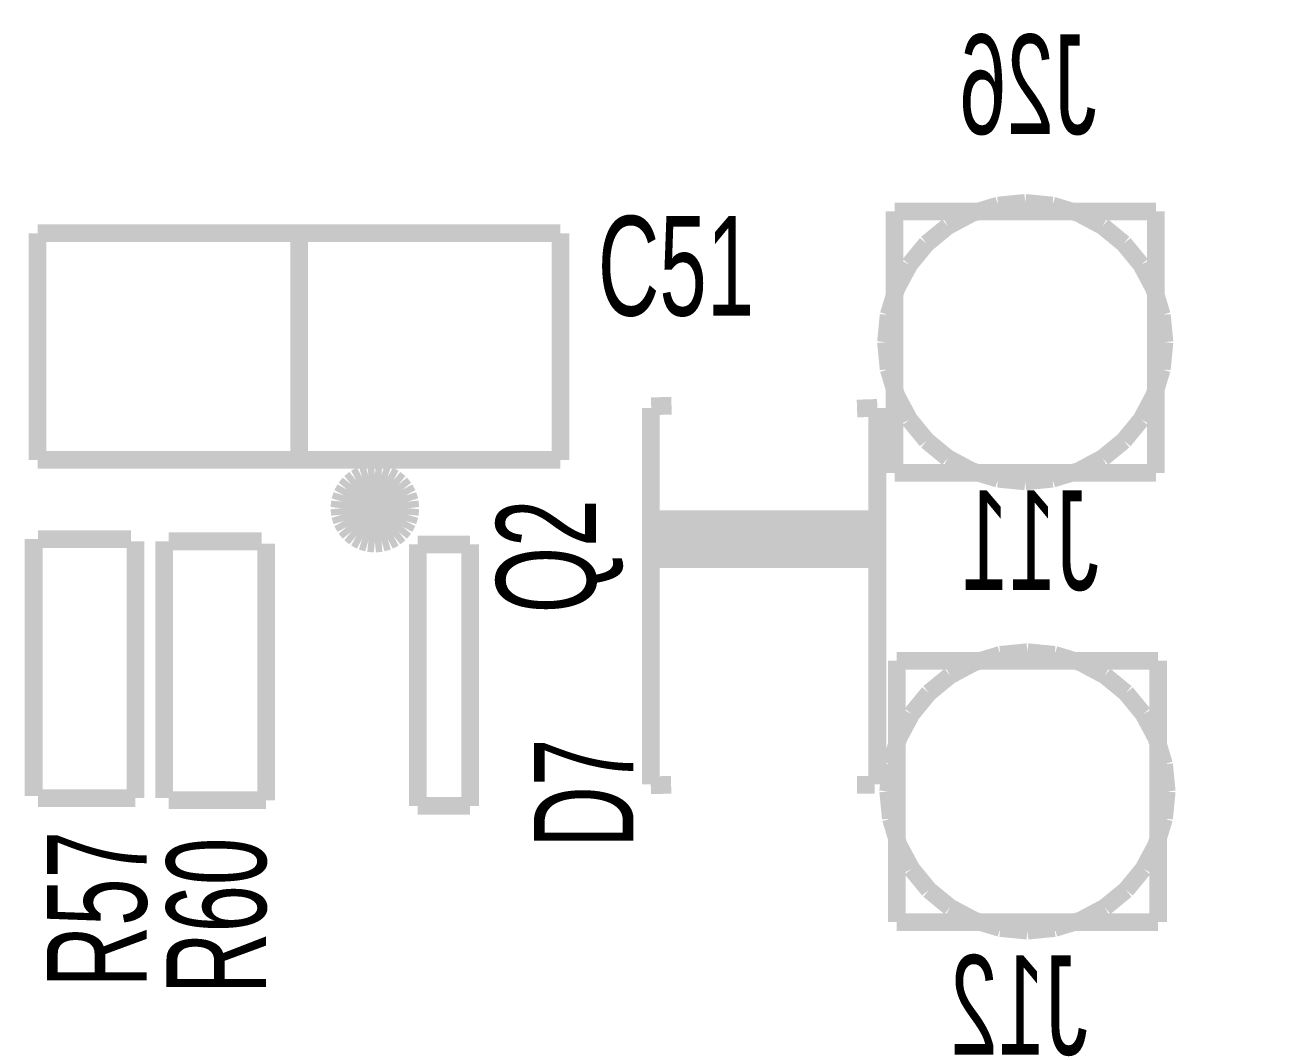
# Model space of a CAD drawing. Extents: x 0 to 105, y 0 to 80.
# Drawn here: x 90.75 to 105, y 37.77 to 49.36 of the extents above; entities that cross this region are included whole.
import ezdxf
from ezdxf.enums import TextEntityAlignment as Align

# ---------------------------------------------------------------- set-up
doc = ezdxf.new("R2010")
doc.units = 0
for name, color, linetype in [('BOARD_OUTLINE', 2, 'CONTINUOUS'), ('SILKSCREEN_BOTTOM', 6, 'CONTINUOUS'), ('SILKSCREEN_TOP', 4, 'CONTINUOUS')]:
    doc.layers.add(name, color=color, linetype=linetype)

msp = doc.modelspace()

# ---------------------------------------------------------------- linework, layer by layer
at = {"layer": 'BOARD_OUTLINE', "color": 2, "const_width": 0.000001}
msp.add_lwpolyline([(105, 0), (105, 80)], dxfattribs=at)
at = {"layer": 'SILKSCREEN_BOTTOM', "color": 6}
for points, const_width in [([(100.735, 47.22), (103.735, 47.22)], 0.2032), ([(100.735, 44.22), (100.735, 47.22)], 0.2032), ([(101.622707, 47.198207), (101.346088, 47.050351)], 0.2), ([(101.922856, 47.289256), (101.622707, 47.198207)], 0.2), ([(102.235, 47.32), (101.922856, 47.289256)], 0.2), ([(102.547144, 47.289256), (102.235, 47.32)], 0.2), ([(102.847293, 47.198207), (102.547144, 47.289256)], 0.2), ([(103.123912, 47.050351), (102.847293, 47.198207)], 0.2), ([(103.735, 47.22), (103.735, 44.22)], 0.2032), ([(101.346088, 47.050351), (101.103629, 46.851371)], 0.2), ([(103.366371, 46.851371), (103.123912, 47.050351)], 0.2), ([(101.103629, 46.851371), (100.904649, 46.608912)], 0.2), ([(103.565351, 46.608912), (103.366371, 46.851371)], 0.2), ([(100.904649, 46.608912), (100.756793, 46.332293)], 0.2), ([(103.713207, 46.332293), (103.565351, 46.608912)], 0.2), ([(100.756793, 46.332293), (100.665744, 46.032144)], 0.2), ([(103.804256, 46.032144), (103.713207, 46.332293)], 0.2), ([(100.665744, 46.032144), (100.635, 45.72)], 0.2), ([(103.835, 45.72), (103.804256, 46.032144)], 0.2), ([(100.635, 45.72), (100.665744, 45.407856)], 0.2), ([(103.804256, 45.407856), (103.835, 45.72)], 0.2), ([(100.665744, 45.407856), (100.756793, 45.107707)], 0.2), ([(103.713207, 45.107707), (103.804256, 45.407856)], 0.2), ([(100.756793, 45.107707), (100.904649, 44.831088)], 0.2), ([(103.565351, 44.831088), (103.713207, 45.107707)], 0.2), ([(100.904649, 44.831088), (101.103629, 44.588629)], 0.2), ([(103.366371, 44.588629), (103.565351, 44.831088)], 0.2), ([(101.103629, 44.588629), (101.346088, 44.389649)], 0.2), ([(103.123912, 44.389649), (103.366371, 44.588629)], 0.2), ([(101.346088, 44.389649), (101.622707, 44.241793)], 0.2), ([(102.847293, 44.241793), (103.123912, 44.389649)], 0.2), ([(103.735, 44.22), (100.735, 44.22)], 0.2032), ([(101.622707, 44.241793), (101.922856, 44.150744)], 0.2), ([(102.547144, 44.150744), (102.847293, 44.241793)], 0.2), ([(101.922856, 44.150744), (102.235, 44.12)], 0.2), ([(102.235, 44.12), (102.547144, 44.150744)], 0.2), ([(101.948256, 42.133056), (101.648107, 42.042007)], 0.2), ([(102.2604, 42.1638), (101.948256, 42.133056)], 0.2), ([(102.572544, 42.133056), (102.2604, 42.1638)], 0.2), ([(102.872693, 42.042007), (102.572544, 42.133056)], 0.2), ([(100.7604, 39.0638), (100.7604, 42.0638)], 0.2032), ([(100.7604, 42.0638), (103.7604, 42.0638)], 0.2032), ([(101.648107, 42.042007), (101.371488, 41.894151)], 0.2), ([(103.149312, 41.894151), (102.872693, 42.042007)], 0.2), ([(103.7604, 42.0638), (103.7604, 39.0638)], 0.2032), ([(101.371488, 41.894151), (101.129029, 41.695171)], 0.2), ([(103.391771, 41.695171), (103.149312, 41.894151)], 0.2), ([(101.129029, 41.695171), (100.930049, 41.452712)], 0.2), ([(103.590751, 41.452712), (103.391771, 41.695171)], 0.2), ([(100.930049, 41.452712), (100.782193, 41.176093)], 0.2), ([(103.738607, 41.176093), (103.590751, 41.452712)], 0.2), ([(100.782193, 41.176093), (100.691144, 40.875944)], 0.2), ([(103.829656, 40.875944), (103.738607, 41.176093)], 0.2), ([(100.691144, 40.875944), (100.6604, 40.5638)], 0.2), ([(103.8604, 40.5638), (103.829656, 40.875944)], 0.2), ([(100.6604, 40.5638), (100.691144, 40.251656)], 0.2), ([(103.829656, 40.251656), (103.8604, 40.5638)], 0.2), ([(100.691144, 40.251656), (100.782193, 39.951507)], 0.2), ([(103.738607, 39.951507), (103.829656, 40.251656)], 0.2), ([(100.782193, 39.951507), (100.930049, 39.674888)], 0.2), ([(103.590751, 39.674888), (103.738607, 39.951507)], 0.2), ([(100.930049, 39.674888), (101.129029, 39.432429)], 0.2), ([(103.391771, 39.432429), (103.590751, 39.674888)], 0.2), ([(101.129029, 39.432429), (101.371488, 39.233449)], 0.2), ([(103.149312, 39.233449), (103.391771, 39.432429)], 0.2), ([(101.371488, 39.233449), (101.648107, 39.085593)], 0.2), ([(102.872693, 39.085593), (103.149312, 39.233449)], 0.2), ([(101.648107, 39.085593), (101.948256, 38.994544)], 0.2), ([(102.572544, 38.994544), (102.872693, 39.085593)], 0.2), ([(103.7604, 39.0638), (100.7604, 39.0638)], 0.2032), ([(101.948256, 38.994544), (102.2604, 38.9638)], 0.2), ([(102.2604, 38.9638), (102.572544, 38.994544)], 0.2)]:
    msp.add_lwpolyline(points, dxfattribs=dict(at, const_width=const_width))
at = {"layer": 'SILKSCREEN_TOP', "color": 4}
for points, const_width in [([(96.9012, 46.9692), (90.9012, 46.9692)], 0.2032), ([(90.9012, 46.9692), (90.9012, 44.3692)], 0.2032), ([(96.9012, 44.3692), (96.9012, 46.9692)], 0.2032), ([(93.9038, 46.8884), (93.9038, 44.3738)], 0.2032), ([(97.9378, 44.9656), (97.9378, 40.6456)], 0.2032), ([(98.1756, 44.991), (97.9424, 44.9834)], 0.2032), ([(100.5378, 44.9656), (100.3046, 44.958)], 0.2032), ([(100.5378, 40.6456), (100.5378, 44.9656)], 0.2032), ([(90.9012, 44.3692), (96.9012, 44.3692)], 0.2032), ([(94.69685, 44.189664), (94.625164, 44.167918)], 0.254), ([(94.69685, 44.189664), (94.625164, 44.167918)], 0.254), ([(94.7714, 44.197007), (94.69685, 44.189664)], 0.254), ([(94.7714, 44.197007), (94.69685, 44.189664)], 0.254), ([(94.84595, 44.189664), (94.7714, 44.197007)], 0.254), ([(94.84595, 44.189664), (94.7714, 44.197007)], 0.254), ([(94.917636, 44.167918), (94.84595, 44.189664)], 0.254), ([(94.917636, 44.167918), (94.84595, 44.189664)], 0.254), ([(94.50119, 44.085083), (94.453668, 44.027175)], 0.254), ([(94.50119, 44.085083), (94.453668, 44.027175)], 0.254), ([(94.559098, 44.132605), (94.50119, 44.085083)], 0.254), ([(94.559098, 44.132605), (94.50119, 44.085083)], 0.254), ([(94.625164, 44.167918), (94.559098, 44.132605)], 0.254), ([(94.625164, 44.167918), (94.559098, 44.132605)], 0.254), ([(94.983702, 44.132605), (94.917636, 44.167918)], 0.254), ([(94.983702, 44.132605), (94.917636, 44.167918)], 0.254), ([(95.04161, 44.085083), (94.983702, 44.132605)], 0.254), ([(95.04161, 44.085083), (94.983702, 44.132605)], 0.254), ([(95.089132, 44.027175), (95.04161, 44.085083)], 0.254), ([(95.089132, 44.027175), (95.04161, 44.085083)], 0.254), ([(94.418355, 43.961109), (94.396609, 43.889423)], 0.254), ([(94.418355, 43.961109), (94.396609, 43.889423)], 0.254), ([(94.453668, 44.027175), (94.418355, 43.961109)], 0.254), ([(94.453668, 44.027175), (94.418355, 43.961109)], 0.254), ([(95.124445, 43.961109), (95.089132, 44.027175)], 0.254), ([(95.124445, 43.961109), (95.089132, 44.027175)], 0.254), ([(95.146191, 43.889423), (95.124445, 43.961109)], 0.254), ([(95.146191, 43.889423), (95.124445, 43.961109)], 0.254), ([(94.396609, 43.889423), (94.389266, 43.814873)], 0.254), ([(94.396609, 43.889423), (94.389266, 43.814873)], 0.254), ([(94.389266, 43.814873), (94.396609, 43.740323)], 0.254), ([(94.389266, 43.814873), (94.396609, 43.740323)], 0.254), ([(95.153534, 43.814873), (95.146191, 43.889423)], 0.254), ([(95.153534, 43.814873), (95.146191, 43.889423)], 0.254), ([(95.146191, 43.740323), (95.153534, 43.814873)], 0.254), ([(95.146191, 43.740323), (95.153534, 43.814873)], 0.254), ([(95.153534, 43.814873), (95.153534, 43.814873)], 0.254), ([(94.396609, 43.740323), (94.418355, 43.668637)], 0.254), ([(94.396609, 43.740323), (94.418355, 43.668637)], 0.254), ([(94.418355, 43.668637), (94.453668, 43.602571)], 0.254), ([(94.418355, 43.668637), (94.453668, 43.602571)], 0.254), ([(95.089132, 43.602571), (95.124445, 43.668637)], 0.254), ([(95.089132, 43.602571), (95.124445, 43.668637)], 0.254), ([(95.124445, 43.668637), (95.146191, 43.740323)], 0.254), ([(95.124445, 43.668637), (95.146191, 43.740323)], 0.254), ([(97.890973, 43.7897), (97.890965, 43.7896)], 0.00127), ([(97.890973, 43.7897), (97.890965, 43.7896)], 0.00127), ([(97.890965, 43.7896), (97.890965, 43.1292)], 0.00127), ([(97.890965, 43.7896), (97.890965, 43.1292)], 0.00127), ([(97.890997, 43.789797), (97.890973, 43.7897)], 0.00127), ([(97.890997, 43.789797), (97.890973, 43.7897)], 0.00127), ([(97.891035, 43.789889), (97.890997, 43.789797)], 0.00127), ([(97.891035, 43.789889), (97.890997, 43.789797)], 0.00127), ([(97.891087, 43.789974), (97.891035, 43.789889)], 0.00127), ([(97.891087, 43.789974), (97.891035, 43.789889)], 0.00127), ([(97.891151, 43.79005), (97.891087, 43.789974)], 0.00127), ([(97.891151, 43.79005), (97.891087, 43.789974)], 0.00127), ([(97.891227, 43.790114), (97.891151, 43.79005)], 0.00127), ([(97.891227, 43.790114), (97.891151, 43.79005)], 0.00127), ([(97.891312, 43.790166), (97.891227, 43.790114)], 0.00127), ([(97.891312, 43.790166), (97.891227, 43.790114)], 0.00127), ([(97.891404, 43.790204), (97.891312, 43.790166)], 0.00127), ([(97.891404, 43.790204), (97.891312, 43.790166)], 0.00127), ([(97.891501, 43.790228), (97.891404, 43.790204)], 0.00127), ([(97.891501, 43.790228), (97.891404, 43.790204)], 0.00127), ([(97.8916, 43.790235), (97.891501, 43.790228)], 0.00127), ([(97.8916, 43.790235), (97.891501, 43.790228)], 0.00127), ([(100.5332, 43.790235), (97.8916, 43.790235)], 0.00127), ([(100.5332, 43.790235), (97.8916, 43.790235)], 0.00127), ([(100.533299, 43.790227), (100.5332, 43.790235)], 0.00127), ([(100.533299, 43.790227), (100.5332, 43.790235)], 0.00127), ([(100.533396, 43.790203), (100.533299, 43.790227)], 0.00127), ([(100.533396, 43.790203), (100.533299, 43.790227)], 0.00127), ([(100.533488, 43.790165), (100.533396, 43.790203)], 0.00127), ([(100.533488, 43.790165), (100.533396, 43.790203)], 0.00127), ([(100.533573, 43.790113), (100.533488, 43.790165)], 0.00127), ([(100.533573, 43.790113), (100.533488, 43.790165)], 0.00127), ([(100.533649, 43.790049), (100.533573, 43.790113)], 0.00127), ([(100.533649, 43.790049), (100.533573, 43.790113)], 0.00127), ([(100.533713, 43.789973), (100.533649, 43.790049)], 0.00127), ([(100.533713, 43.789973), (100.533649, 43.790049)], 0.00127), ([(100.533765, 43.789888), (100.533713, 43.789973)], 0.00127), ([(100.533765, 43.789888), (100.533713, 43.789973)], 0.00127), ([(100.533803, 43.789796), (100.533765, 43.789888)], 0.00127), ([(100.533803, 43.789796), (100.533765, 43.789888)], 0.00127), ([(100.533827, 43.789699), (100.533803, 43.789796)], 0.00127), ([(100.533827, 43.789699), (100.533803, 43.789796)], 0.00127), ([(100.533835, 43.7896), (100.533827, 43.789699)], 0.00127), ([(100.533835, 43.7896), (100.533827, 43.789699)], 0.00127), ([(100.533835, 43.1292), (100.533835, 43.7896)], 0.00127), ([(100.533835, 43.1292), (100.533835, 43.7896)], 0.00127), ([(94.453668, 43.602571), (94.50119, 43.544663)], 0.254), ([(94.453668, 43.602571), (94.50119, 43.544663)], 0.254), ([(94.50119, 43.544663), (94.559098, 43.497141)], 0.254), ([(94.50119, 43.544663), (94.559098, 43.497141)], 0.254), ([(94.559098, 43.497141), (94.625164, 43.461828)], 0.254), ([(94.559098, 43.497141), (94.625164, 43.461828)], 0.254), ([(94.917636, 43.461828), (94.983702, 43.497141)], 0.254), ([(94.917636, 43.461828), (94.983702, 43.497141)], 0.254), ([(94.983702, 43.497141), (95.04161, 43.544663)], 0.254), ([(94.983702, 43.497141), (95.04161, 43.544663)], 0.254), ([(95.04161, 43.544663), (95.089132, 43.602571)], 0.254), ([(95.04161, 43.544663), (95.089132, 43.602571)], 0.254), ([(90.8558, 43.4594), (90.8558, 40.513)], 0.2032), ([(91.9734, 43.4594), (90.9066, 43.4594)], 0.2032), ([(92.0242, 40.4876), (92.0242, 43.434)], 0.2032), ([(92.3544, 43.434), (92.3544, 40.4876)], 0.2032), ([(93.472, 43.434), (92.4052, 43.434)], 0.2032), ([(93.5228, 40.4622), (93.5228, 43.4086)], 0.2032), ([(94.625164, 43.461828), (94.69685, 43.440082)], 0.254), ([(94.625164, 43.461828), (94.69685, 43.440082)], 0.254), ([(94.69685, 43.440082), (94.7714, 43.432739)], 0.254), ([(94.69685, 43.440082), (94.7714, 43.432739)], 0.254), ([(94.7714, 43.432739), (94.84595, 43.440082)], 0.254), ([(94.7714, 43.432739), (94.84595, 43.440082)], 0.254), ([(94.84595, 43.440082), (94.917636, 43.461828)], 0.254), ([(94.84595, 43.440082), (94.917636, 43.461828)], 0.254), ([(95.864148, 43.397788), (95.264148, 43.397788)], 0.2032), ([(95.264148, 43.397788), (95.264148, 40.397788)], 0.2032), ([(95.864148, 40.397788), (95.864148, 43.397788)], 0.2032), ([(97.890965, 43.1292), (97.890973, 43.129101)], 0.00127), ([(97.890965, 43.1292), (97.890973, 43.129101)], 0.00127), ([(97.890973, 43.129101), (97.890997, 43.129004)], 0.00127), ([(97.890973, 43.129101), (97.890997, 43.129004)], 0.00127), ([(97.890997, 43.129004), (97.891035, 43.128912)], 0.00127), ([(97.890997, 43.129004), (97.891035, 43.128912)], 0.00127), ([(97.891035, 43.128912), (97.891087, 43.128827)], 0.00127), ([(97.891035, 43.128912), (97.891087, 43.128827)], 0.00127), ([(97.891087, 43.128827), (97.891151, 43.128751)], 0.00127), ([(97.891087, 43.128827), (97.891151, 43.128751)], 0.00127), ([(97.891151, 43.128751), (97.891227, 43.128687)], 0.00127), ([(97.891151, 43.128751), (97.891227, 43.128687)], 0.00127), ([(97.891227, 43.128687), (97.891312, 43.128635)], 0.00127), ([(97.891227, 43.128687), (97.891312, 43.128635)], 0.00127), ([(97.891312, 43.128635), (97.891404, 43.128597)], 0.00127), ([(97.891312, 43.128635), (97.891404, 43.128597)], 0.00127), ([(97.891404, 43.128597), (97.891501, 43.128573)], 0.00127), ([(97.891404, 43.128597), (97.891501, 43.128573)], 0.00127), ([(97.891501, 43.128573), (97.8916, 43.128565)], 0.00127), ([(97.891501, 43.128573), (97.8916, 43.128565)], 0.00127), ([(97.8916, 43.128565), (100.5332, 43.128565)], 0.00127), ([(97.8916, 43.128565), (100.5332, 43.128565)], 0.00127), ([(100.5332, 43.128565), (100.533299, 43.128572)], 0.00127), ([(100.5332, 43.128565), (100.533299, 43.128572)], 0.00127), ([(100.533299, 43.128572), (100.533396, 43.128596)], 0.00127), ([(100.533299, 43.128572), (100.533396, 43.128596)], 0.00127), ([(100.533396, 43.128596), (100.533488, 43.128634)], 0.00127), ([(100.533396, 43.128596), (100.533488, 43.128634)], 0.00127), ([(100.533488, 43.128634), (100.533573, 43.128686)], 0.00127), ([(100.533488, 43.128634), (100.533573, 43.128686)], 0.00127), ([(100.533573, 43.128686), (100.533649, 43.12875)], 0.00127), ([(100.533573, 43.128686), (100.533649, 43.12875)], 0.00127), ([(100.533649, 43.12875), (100.533713, 43.128826)], 0.00127), ([(100.533649, 43.12875), (100.533713, 43.128826)], 0.00127), ([(100.533713, 43.128826), (100.533765, 43.128911)], 0.00127), ([(100.533713, 43.128826), (100.533765, 43.128911)], 0.00127), ([(100.533765, 43.128911), (100.533803, 43.129003)], 0.00127), ([(100.533765, 43.128911), (100.533803, 43.129003)], 0.00127), ([(100.533803, 43.129003), (100.533827, 43.1291)], 0.00127), ([(100.533803, 43.129003), (100.533827, 43.1291)], 0.00127), ([(100.533827, 43.1291), (100.533835, 43.1292)], 0.00127), ([(100.533827, 43.1291), (100.533835, 43.1292)], 0.00127), ([(97.9378, 40.6344), (98.171, 40.64)], 0.2032), ([(100.3046, 40.64), (100.5078, 40.64)], 0.2032), ([(90.9066, 40.4876), (92.0242, 40.4876)], 0.2032), ([(92.4052, 40.4622), (93.5228, 40.4622)], 0.2032), ([(95.264148, 40.397788), (95.864148, 40.397788)], 0.2032)]:
    msp.add_lwpolyline(points, dxfattribs=dict(at, const_width=const_width))
for points in [[(95.153536, 43.814872), (94.696848, 44.189664), (94.559096, 44.132604), (94.625168, 44.16792)], [(95.153536, 43.814872), (94.845952, 44.189664), (94.696848, 44.189664), (94.7714, 44.197008)], [(95.153536, 43.814872), (94.983704, 44.132604), (94.845952, 44.189664), (94.917632, 44.16792)], [(95.153536, 43.814872), (94.453664, 44.027176), (94.396608, 43.889424), (94.418352, 43.961108)], [(95.153536, 43.814872), (94.559096, 44.132604), (94.453664, 44.027176), (94.501192, 44.085084)], [(95.153536, 43.814872), (95.089136, 44.027176), (94.983704, 44.132604), (95.041608, 44.085084)], [(95.153536, 43.814872), (95.146192, 43.889424), (95.089136, 44.027176), (95.124448, 43.961108)], [(95.153536, 43.814872), (94.396608, 43.889424), (94.396608, 43.740324), (94.389264, 43.814872)], [(95.153536, 43.814872), (94.396608, 43.740324), (94.453664, 43.602572), (94.418352, 43.668636)], [(95.153536, 43.814872), (94.453664, 43.602572), (94.559096, 43.49714), (94.501192, 43.544664)], [(95.153536, 43.814872), (94.559096, 43.49714), (94.696848, 43.44008), (94.625168, 43.461828)], [(95.153536, 43.814872), (94.696848, 43.44008), (94.845952, 43.44008), (94.7714, 43.43274)], [(95.153536, 43.814872), (94.845952, 43.44008), (94.983704, 43.49714), (94.917632, 43.461828)], [(95.153536, 43.814872), (94.983704, 43.49714), (95.089136, 43.602572), (95.041608, 43.544664)], [(95.153536, 43.814872), (95.089136, 43.602572), (95.146192, 43.740324), (95.124448, 43.668636)], [(95.153536, 43.814872), (95.146192, 43.740324), (95.153536, 43.814872)], [(100.5332, 43.128564), (97.890976, 43.7897), (97.890968, 43.1292), (97.890968, 43.7896)], [(100.5332, 43.128564), (97.891032, 43.789888), (97.890976, 43.7897), (97.891, 43.789796)], [(100.5332, 43.128564), (97.891152, 43.790048), (97.891032, 43.789888), (97.891088, 43.789976)], [(100.5332, 43.128564), (97.891312, 43.790168), (97.891152, 43.790048), (97.891224, 43.790112)], [(100.5332, 43.128564), (97.891504, 43.790228), (97.891312, 43.790168), (97.891408, 43.790204)], [(100.5332, 43.128564), (100.5332, 43.790236), (97.891504, 43.790228), (97.8916, 43.790236)], [(100.5332, 43.128564), (100.533392, 43.790204), (100.5332, 43.790236), (100.533296, 43.790228)], [(100.5332, 43.128564), (100.533576, 43.790112), (100.533392, 43.790204), (100.533488, 43.790164)], [(100.5332, 43.128564), (100.533712, 43.789972), (100.533576, 43.790112), (100.533648, 43.790048)], [(100.5332, 43.128564), (100.5338, 43.789796), (100.533712, 43.789972), (100.533768, 43.789888)], [(100.5332, 43.128564), (100.533832, 43.7896), (100.5338, 43.789796), (100.533824, 43.7897)], [(100.5332, 43.128564), (100.533824, 43.1291), (100.533832, 43.7896), (100.533832, 43.1292)], [(100.5332, 43.128564), (97.890968, 43.1292), (97.891, 43.129004), (97.890976, 43.1291)], [(100.5332, 43.128564), (97.891, 43.129004), (97.891088, 43.128828), (97.891032, 43.128912)], [(100.5332, 43.128564), (97.891088, 43.128828), (97.891224, 43.128688), (97.891152, 43.128752)], [(100.5332, 43.128564), (97.891224, 43.128688), (97.891408, 43.128596), (97.891312, 43.128636)], [(100.5332, 43.128564), (97.891408, 43.128596), (97.8916, 43.128564), (97.891504, 43.128572)], [(100.5332, 43.128564), (100.533768, 43.128912), (100.533824, 43.1291), (100.5338, 43.129004)], [(100.5332, 43.128564), (100.533648, 43.128752), (100.533768, 43.128912), (100.533712, 43.128824)], [(100.5332, 43.128564), (100.533488, 43.128632), (100.533648, 43.128752), (100.533576, 43.128688)], [(100.5332, 43.128564), (100.533296, 43.128572), (100.533488, 43.128632), (100.533392, 43.128596)]]:
    msp.add_solid(points, dxfattribs=at)

# ---------------------------------------------------------------- texts
at = {"layer": 'SILKSCREEN_BOTTOM', "text_generation_flag": 2, "width": 0.64}
for s, p in [('J26', (102.26548, 48.6791)), ('J11', (102.29088, 43.4467)), ('J12', (102.16388, 38.1127))]:
    msp.add_text(s, height=1.143, dxfattribs=at).set_placement(p, align=Align.MIDDLE_CENTER)
at = {"layer": 'SILKSCREEN_TOP', "width": 0.64}
msp.add_text('C51', height=1.143, dxfattribs=at).set_placement((98.22688, 46.5963), align=Align.MIDDLE_CENTER)
for s, p in [('Q2', (96.7359, 43.26128)), ('D7', (97.1677, 40.54348)), ('R57', (91.5797, 39.21252)), ('R60', (92.9513, 39.13632))]:
    msp.add_text(s, height=1.143, rotation=90, dxfattribs=at).set_placement(p, align=Align.MIDDLE_CENTER)

doc.saveas('drawing.dxf')
